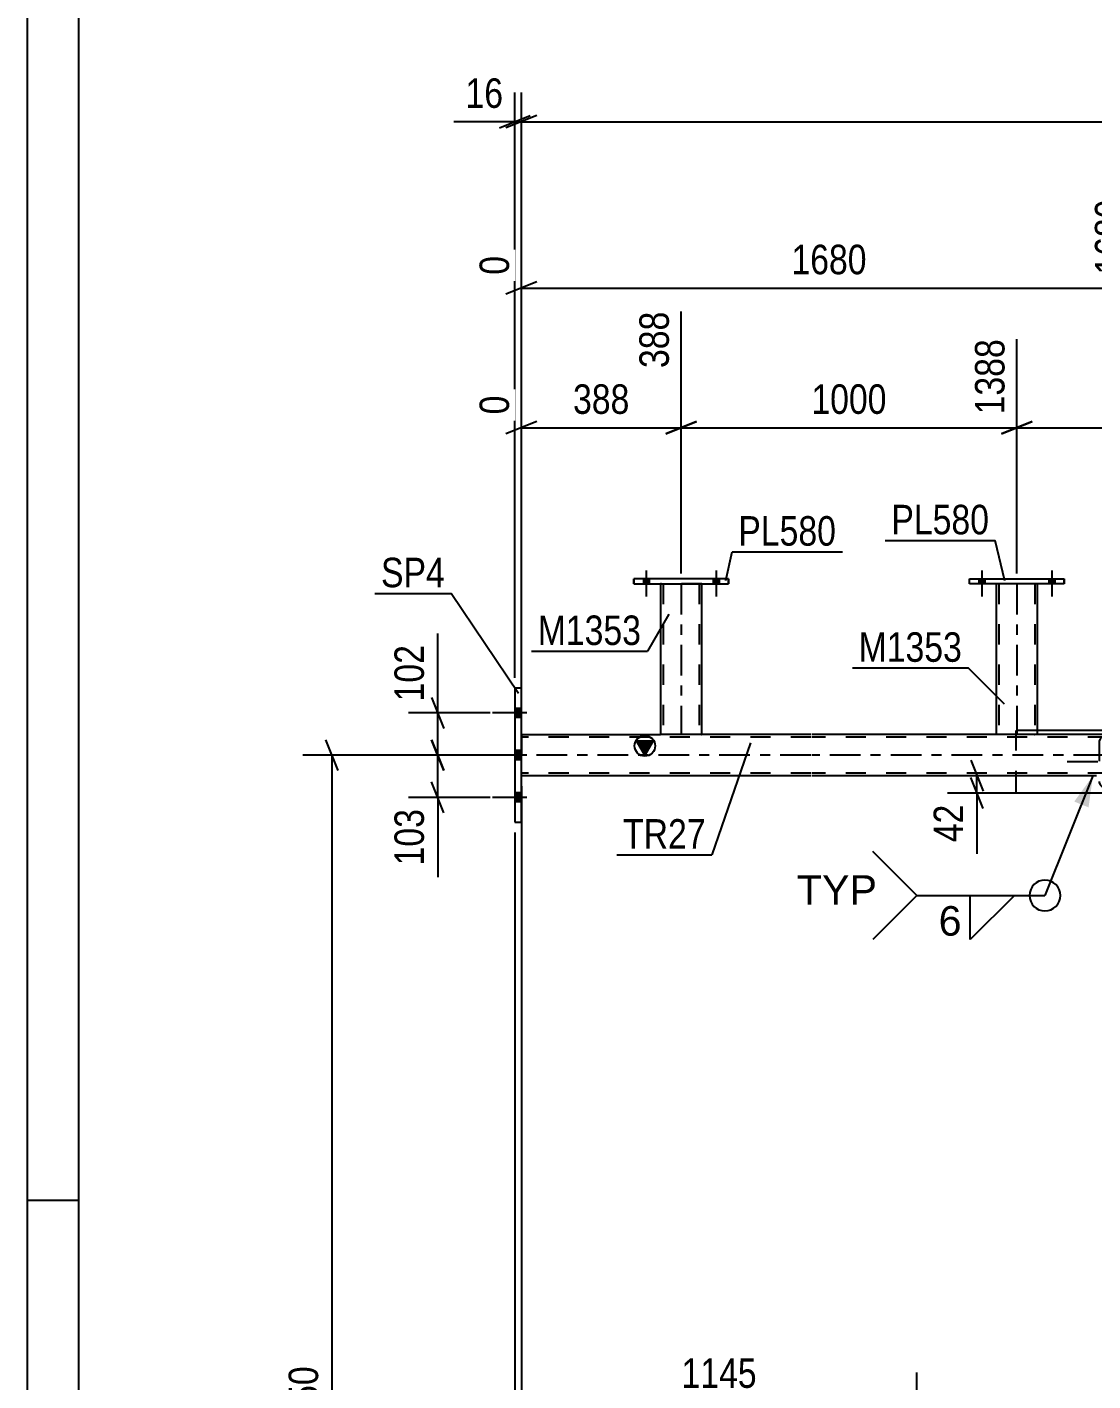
# Model space of a CAD drawing. Header units: millimetres. Extents: x -815 to 374, y -743 to 98.
# Drawn here: x -814.5 to -711, y -611.4 to -479.9 of the extents above; entities that cross this region are included whole.
import ezdxf

# ---------------------------------------------------------------- set-up
doc = ezdxf.new("R2010")
doc.units = ezdxf.units.MM
doc.linetypes.add('DXK_LINE_DOT2', pattern=[3.9198, 1.9599, -1.9599])
doc.linetypes.add('DXK_LINE_DOT3', pattern=[5.9187, 2.979, -0.9799, 0.9799, -0.9799])
doc.styles.add('Arial', font='ARIAL.TTF', dxfattribs={"height": 0.2})
doc.styles.add('Arial Narrow', font='ARIALN.TTF', dxfattribs={"height": 0.2})

# ---------------------------------------------------------------- blocks, each defined once
blk = doc.blocks.new('Unknown-232933173-1133')
at = {"color": 5, "linetype": 'Continuous'}
for p, q in [((-814.53, 98.15), (-814.53, -742.85)), ((-809.53, 93.15), (-809.53, -737.85)), ((-809.53, -593.85), (-814.53, -593.85))]:
    blk.add_line(p, q, dxfattribs=at)
blk = doc.blocks.new('Part-232933173-8713 - 8685')
at = {"color": 7, "linetype": 'DXK_LINE_DOT2'}
for p, q in [((-710.27, -548.98), (-710.35, -549.22)), ((-710.35, -549.22), (-710.35, -553.22)), ((-709.77, -549.22), (-709.73, -549.1)), ((-709.77, -549.22), (-709.77, -553.22)), ((-709.19, -548.58), (-709.64, -548.63)), ((-709.41, -548.93), (-709.19, -548.9)), ((-709.19, -548.58), (-701.91, -548.58)), ((-659.5, -548.58), (-709.19, -548.58)), ((-659.5, -548.9), (-709.19, -548.9)), ((-701.47, -548.63), (-701.91, -548.58)), ((-701.91, -548.9), (-701.69, -548.93)), ((-701.37, -549.1), (-701.33, -549.22)), ((-701.33, -549.22), (-701.33, -553.22)), ((-700.75, -549.22), (-700.84, -548.98)), ((-700.75, -549.22), (-700.75, -553.22)), ((-710.35, -553.22), (-710.27, -553.47)), ((-709.73, -553.34), (-709.77, -553.22)), ((-709.19, -553.54), (-709.41, -553.52)), ((-659.5, -553.54), (-709.19, -553.54)), ((-701.69, -553.52), (-701.91, -553.54)), ((-701.33, -553.22), (-701.37, -553.34)), ((-700.84, -553.47), (-700.75, -553.22)), ((-709.64, -553.81), (-709.19, -553.86)), ((-699.95, -553.86), (-709.19, -553.86)), ((-699.95, -553.86), (-706.56, -553.86)), ((-701.91, -553.86), (-701.47, -553.81)), ((-659.5, -553.86), (-666.05, -553.86))]:
    blk.add_line(p, q, dxfattribs=at)
at = {"color": 7, "linetype": 'DXK_LINE_DOT3'}
blk.add_line((-663.14, -551.22), (-713.91, -551.22), dxfattribs=at)
at = {"color": 2, "linetype": 'Continuous'}
blk.add_line((-666.05, -553.86), (-699.95, -553.86), dxfattribs=at)
at = {"color": 7, "linetype": 'DXK_LINE_DOT2'}
for centre, radius, start, end in [((-709.46, -549.71), 1.09, 99.5182, 138.0638), ((-709.32, -549.46), 0.545, 99.5182, 138.0638), ((-701.78, -549.46), 0.545, 41.9363, 80.4819), ((-701.65, -549.71), 1.09, 41.9363, 80.4819), ((-709.46, -552.74), 1.09, 221.9363, 260.4819), ((-709.32, -552.98), 0.545, 221.9363, 260.4819), ((-701.78, -552.98), 0.545, 279.5182, 318.0638), ((-701.65, -552.74), 1.09, 279.5182, 318.0638)]:
    blk.add_arc(centre, radius, start, end, dxfattribs=at)
blk = doc.blocks.new('Part-232933173-8827 - 8685')
at = {"color": 2, "linetype": 'Continuous'}
for p, q in [((-766.5, -544.08), (-767.14, -544.08)), ((-767.14, -544.08), (-767.14, -557.08)), ((-766.5, -557.08), (-766.5, -544.08)), ((-767.14, -557.08), (-766.5, -557.08))]:
    blk.add_line(p, q, dxfattribs=at)
blk = doc.blocks.new('Bolt-232933173-46745 - 8685')
at = {"linetype": 'Continuous'}
for points in [[(-754.09, -533.46), (-754.65, -533.46), (-754.65, -533.94), (-754.09, -533.94)], [(-754.09, -533.46), (-754.65, -533.46), (-754.65, -533.94), (-754.09, -533.94)], [(-747.29, -533.46), (-747.85, -533.46), (-747.85, -533.94), (-747.29, -533.94)], [(-747.29, -533.46), (-747.85, -533.46), (-747.85, -533.94), (-747.29, -533.94)]]:
    blk.add_hatch(color=1, dxfattribs=at).paths.add_polyline_path(points)
at = {"color": 1, "linetype": 'Continuous'}
for p, q in [((-754.65, -533.46), (-754.65, -533.94)), ((-754.65, -533.46), (-754.65, -533.94)), ((-754.37, -532.66), (-754.37, -535.18)), ((-754.37, -532.66), (-754.37, -535.18)), ((-754.09, -533.46), (-754.09, -533.94)), ((-754.09, -533.46), (-754.09, -533.94)), ((-747.85, -533.46), (-747.85, -533.94)), ((-747.85, -533.46), (-747.85, -533.94)), ((-747.57, -532.66), (-747.57, -535.18)), ((-747.57, -532.66), (-747.57, -535.18)), ((-747.29, -533.46), (-747.29, -533.94)), ((-747.29, -533.46), (-747.29, -533.94))]:
    blk.add_line(p, q, dxfattribs=at)
blk = doc.blocks.new('Part-232933173-8855 - 8685')
at = {"color": 7, "linetype": 'DXK_LINE_DOT2'}
for p, q in [((-718.45, -548.18), (-718.45, -552.58)), ((-716.36, -548.18), (-718.45, -548.18)), ((-699.95, -548.58), (-699.95, -552.58)), ((-706.1, -554.26), (-710.35, -554.26))]:
    blk.add_line(p, q, dxfattribs=at)
at = {"color": 2, "linetype": 'Continuous'}
for p, q in [((-699.95, -548.18), (-716.36, -548.18)), ((-699.95, -548.18), (-699.95, -548.58)), ((-718.45, -552.58), (-718.45, -554.26)), ((-699.95, -552.58), (-699.95, -554.26)), ((-710.35, -554.26), (-718.45, -554.26)), ((-699.95, -554.26), (-706.1, -554.26))]:
    blk.add_line(p, q, dxfattribs=at)
blk = doc.blocks.new('Part-232933173-8916 - 8685')
at = {"linetype": 'Continuous'}
blk.add_hatch(color=2, dxfattribs=at).paths.add_polyline_path([(-754.5, -550.58), (-755.3, -549.18), (-753.7, -549.18)])
at = {"color": 2, "linetype": 'Continuous'}
for p, q in [((-766.5, -548.58), (-752.97, -548.58)), ((-754.5, -550.58), (-755.3, -549.18)), ((-755.3, -549.18), (-753.7, -549.18)), ((-753.7, -549.18), (-754.5, -550.58)), ((-738.37, -548.58), (-748.97, -548.58)), ((-720.36, -548.58), (-738.27, -548.58)), ((-680.36, -548.58), (-716.36, -548.58)), ((-738.37, -552.58), (-766.5, -552.58)), ((-710.96, -552.58), (-738.27, -552.58))]:
    blk.add_line(p, q, dxfattribs=at)
at = {"color": 7, "linetype": 'DXK_LINE_DOT2'}
for p, q in [((-766.5, -548.58), (-766.5, -552.58)), ((-738.37, -548.82), (-766.5, -548.82)), ((-748.97, -548.58), (-752.97, -548.58)), ((-58.82, -548.82), (-738.27, -548.82)), ((-58.82, -548.58), (-720.36, -548.58)), ((-716.36, -548.58), (-720.36, -548.58)), ((-738.37, -552.34), (-766.5, -552.34)), ((-58.82, -552.34), (-738.27, -552.34)), ((-706.71, -552.58), (-710.96, -552.58))]:
    blk.add_line(p, q, dxfattribs=at)
at = {"color": 7, "linetype": 'DXK_LINE_DOT3'}
for p, q in [((-738.37, -550.58), (-766.5, -550.58)), ((-58.82, -550.58), (-738.27, -550.58))]:
    blk.add_line(p, q, dxfattribs=at)
at = {"color": 2, "linetype": 'Continuous'}
blk.add_circle((-754.5, -549.68), 1, dxfattribs=at)
blk = doc.blocks.new('Bolt-232933173-8990 - 8685')
at = {"linetype": 'Continuous'}
for points in [[(-766.5, -546.92), (-766.5, -546.04), (-767.14, -546.04), (-767.14, -546.92)], [(-766.5, -546.92), (-766.5, -546.04), (-767.14, -546.04), (-767.14, -546.92)], [(-766.5, -546.92), (-766.5, -546.04), (-767.14, -546.04), (-767.14, -546.92)], [(-766.5, -551.02), (-766.5, -550.14), (-767.14, -550.14), (-767.14, -551.02)], [(-766.5, -551.02), (-766.5, -550.14), (-767.14, -550.14), (-767.14, -551.02)], [(-766.5, -555.12), (-766.5, -554.24), (-767.14, -554.24), (-767.14, -555.12)], [(-766.5, -555.12), (-766.5, -554.24), (-767.14, -554.24), (-767.14, -555.12)], [(-766.5, -555.12), (-766.5, -554.24), (-767.14, -554.24), (-767.14, -555.12)]]:
    blk.add_hatch(color=1, dxfattribs=at).paths.add_polyline_path(points)
at = {"color": 1, "linetype": 'Continuous'}
for p, q in [((-765.98, -546.48), (-769.3, -546.48)), ((-765.98, -546.48), (-769.3, -546.48)), ((-765.98, -546.48), (-769.3, -546.48)), ((-766.5, -546.04), (-767.14, -546.04)), ((-766.5, -546.04), (-767.14, -546.04)), ((-766.5, -546.04), (-767.14, -546.04)), ((-766.5, -546.92), (-767.14, -546.92)), ((-766.5, -546.92), (-767.14, -546.92)), ((-766.5, -546.92), (-767.14, -546.92)), ((-765.98, -550.58), (-769.3, -550.58)), ((-765.98, -550.58), (-769.3, -550.58)), ((-766.5, -550.14), (-767.14, -550.14)), ((-766.5, -550.14), (-767.14, -550.14)), ((-766.5, -551.02), (-767.14, -551.02)), ((-766.5, -551.02), (-767.14, -551.02)), ((-765.98, -554.68), (-769.3, -554.68)), ((-765.98, -554.68), (-769.3, -554.68)), ((-765.98, -554.68), (-769.3, -554.68)), ((-766.5, -554.24), (-767.14, -554.24)), ((-766.5, -554.24), (-767.14, -554.24)), ((-766.5, -554.24), (-767.14, -554.24)), ((-766.5, -555.12), (-767.14, -555.12)), ((-766.5, -555.12), (-767.14, -555.12)), ((-766.5, -555.12), (-767.14, -555.12))]:
    blk.add_line(p, q, dxfattribs=at)
blk = doc.blocks.new('Part-232933173-46679 - 8685')
at = {"color": 2, "linetype": 'Continuous'}
for p, q in [((-720.36, -533.94), (-720.36, -548.58)), ((-716.36, -548.58), (-716.36, -533.94)), ((-716.36, -548.58), (-720.36, -548.58))]:
    blk.add_line(p, q, dxfattribs=at)
at = {"color": 7, "linetype": 'DXK_LINE_DOT2'}
for p, q in [((-716.36, -533.94), (-720.36, -533.94)), ((-720.12, -533.94), (-720.12, -548.58)), ((-716.6, -533.94), (-716.6, -548.58)), ((-720.36, -548.58), (-720.36, -548.58)), ((-720.36, -548.58), (-720.36, -548.58)), ((-720.36, -548.58), (-720.36, -548.58)), ((-716.65, -548.58), (-716.62, -548.58)), ((-716.62, -548.58), (-716.65, -548.58)), ((-716.6, -548.58), (-716.62, -548.58)), ((-716.62, -548.58), (-716.6, -548.58)), ((-716.36, -548.58), (-716.39, -548.58)), ((-716.36, -548.58), (-716.36, -548.58)), ((-716.36, -548.58), (-716.36, -548.58)), ((-716.36, -548.58), (-716.36, -548.58))]:
    blk.add_line(p, q, dxfattribs=at)
at = {"color": 7, "linetype": 'DXK_LINE_DOT3'}
blk.add_line((-718.36, -533.94), (-718.36, -548.58), dxfattribs=at)
blk = doc.blocks.new('Part-232933173-46680 - 8685')
at = {"color": 2, "linetype": 'Continuous'}
for p, q in [((-722.96, -533.46), (-713.76, -533.46)), ((-722.96, -533.94), (-722.96, -533.46)), ((-713.76, -533.94), (-713.76, -533.46)), ((-713.76, -533.94), (-722.96, -533.94))]:
    blk.add_line(p, q, dxfattribs=at)
at = {"color": 7, "linetype": 'DXK_LINE_DOT2'}
for p, q in [((-722.96, -533.94), (-722.96, -533.46)), ((-713.76, -533.46), (-713.76, -533.94))]:
    blk.add_line(p, q, dxfattribs=at)
blk = doc.blocks.new('Part-232933173-46683 - 8685')
at = {"color": 2, "linetype": 'Continuous'}
for p, q in [((-752.97, -533.94), (-752.97, -548.58)), ((-748.97, -548.58), (-748.97, -533.94)), ((-749.01, -548.58), (-752.97, -548.58)), ((-749.01, -548.58), (-748.98, -548.58))]:
    blk.add_line(p, q, dxfattribs=at)
at = {"color": 7, "linetype": 'DXK_LINE_DOT2'}
for p, q in [((-748.97, -533.94), (-752.97, -533.94)), ((-752.73, -533.94), (-752.73, -548.58)), ((-749.21, -533.94), (-749.21, -548.58)), ((-752.97, -548.58), (-752.97, -548.58)), ((-752.97, -548.58), (-752.97, -548.58)), ((-752.97, -548.58), (-752.97, -548.58)), ((-752.73, -548.58), (-752.71, -548.58)), ((-748.98, -548.58), (-748.97, -548.58)), ((-748.97, -548.58), (-748.98, -548.58)), ((-748.97, -548.58), (-748.97, -548.58)), ((-748.97, -548.58), (-748.97, -548.58))]:
    blk.add_line(p, q, dxfattribs=at)
at = {"color": 7, "linetype": 'DXK_LINE_DOT3'}
blk.add_line((-750.97, -533.94), (-750.97, -548.58), dxfattribs=at)
blk = doc.blocks.new('Part-232933173-46684 - 8685')
at = {"color": 2, "linetype": 'Continuous'}
for p, q in [((-746.37, -533.46), (-755.57, -533.46)), ((-755.57, -533.94), (-755.57, -533.46)), ((-746.37, -533.94), (-746.37, -533.46)), ((-755.57, -533.94), (-746.37, -533.94))]:
    blk.add_line(p, q, dxfattribs=at)
at = {"color": 7, "linetype": 'DXK_LINE_DOT2'}
for p, q in [((-755.57, -533.46), (-755.57, -533.94)), ((-746.37, -533.46), (-746.37, -533.94))]:
    blk.add_line(p, q, dxfattribs=at)
blk = doc.blocks.new('Bolt-232933173-46743 - 8685')
at = {"linetype": 'Continuous'}
for points in [[(-721.48, -533.46), (-722.04, -533.46), (-722.04, -533.94), (-721.48, -533.94)], [(-721.48, -533.46), (-722.04, -533.46), (-722.04, -533.94), (-721.48, -533.94)], [(-714.68, -533.46), (-715.24, -533.46), (-715.24, -533.94), (-714.68, -533.94)], [(-714.68, -533.46), (-715.24, -533.46), (-715.24, -533.94), (-714.68, -533.94)]]:
    blk.add_hatch(color=1, dxfattribs=at).paths.add_polyline_path(points)
at = {"color": 1, "linetype": 'Continuous'}
for p, q in [((-722.04, -533.46), (-722.04, -533.94)), ((-722.04, -533.46), (-722.04, -533.94)), ((-721.76, -532.66), (-721.76, -535.18)), ((-721.76, -532.66), (-721.76, -535.18)), ((-721.48, -533.46), (-721.48, -533.94)), ((-721.48, -533.46), (-721.48, -533.94)), ((-715.24, -533.46), (-715.24, -533.94)), ((-715.24, -533.46), (-715.24, -533.94)), ((-714.96, -532.66), (-714.96, -535.18)), ((-714.96, -532.66), (-714.96, -535.18)), ((-714.68, -533.46), (-714.68, -533.94)), ((-714.68, -533.46), (-714.68, -533.94))]:
    blk.add_line(p, q, dxfattribs=at)
blk = doc.blocks.new('StraightDimension-232933173-38624 - 8685')
at = {"color": 7, "linetype": 'Continuous'}
for p, q in [((-722.83, -551.08), (-721.63, -554.08)), ((-715.09, -552.58), (-725.08, -552.58)), ((-721.63, -555.76), (-722.83, -552.76)), ((-722.23, -554.26), (-722.23, -552.58)), ((-715.09, -554.26), (-725.08, -554.26)), ((-722.23, -554.26), (-722.23, -560.17)), ((-722.23, -554.26), (-722.23, -560.17))]:
    blk.add_line(p, q, dxfattribs=at)
at = {"color": 0}
blk.add_wipeout([(-722.98, -554.79), (-727.18, -554.79), (-727.18, -559.64), (-722.98, -559.64)], dxfattribs=at)
at = {"color": 3, "style": 'Arial Narrow'}
blk.add_text('42', height=2.863, rotation=90.0002, dxfattribs=at).set_placement((-723.58, -559.04))
blk = doc.blocks.new('StraightDimension-232933173-38322 - 8685')
at = {"color": 7, "linetype": 'Continuous'}
for p, q in [((-767.14, -543.08), (-767.14, -486.21)), ((-766.5, -543.08), (-766.5, -486.21)), ((-767.14, -489.06), (-773.05, -489.06)), ((-767.14, -489.06), (-773.05, -489.06)), ((-768.64, -489.66), (-765.64, -488.46)), ((-765, -488.46), (-768, -489.66)), ((-767.14, -489.06), (-766.5, -489.06))]:
    blk.add_line(p, q, dxfattribs=at)
at = {"color": 0}
blk.add_wipeout([(-767.67, -488.31), (-767.67, -484.11), (-772.53, -484.11), (-772.53, -488.31)], dxfattribs=at)
at = {"color": 3, "style": 'Arial Narrow'}
blk.add_text('16', height=2.863, dxfattribs=at).set_placement((-771.93, -487.71))
blk = doc.blocks.new('StraightDimension-232933173-9169 - 8685')
at = {"color": 7, "linetype": 'Continuous'}
blk.add_line((-767.14, -558.08), (-767.14, -718.59), dxfattribs=at)
blk = doc.blocks.new('StraightDimension-232933173-59594 - 8685')
at = {"color": 7, "linetype": 'Continuous'}
for p, q in [((-718.36, -532.94), (-718.36, -510.17)), ((-678.36, -532.94), (-678.36, -510.17)), ((-716.86, -518.18), (-719.86, -519.38)), ((-718.36, -518.78), (-678.36, -518.78)), ((-679.86, -519.38), (-676.86, -518.18))]:
    blk.add_line(p, q, dxfattribs=at)
at = {"color": 0}
blk.add_wipeout([(-694.1, -518.03), (-694.1, -513.83), (-702.61, -513.83), (-702.61, -518.03)], dxfattribs=at)
at = {"color": 3, "style": 'Arial Narrow'}
blk.add_text('1000', height=2.863, dxfattribs=at).set_placement((-702.01, -517.43))
at = {"color": 0, "linetype": 'Continuous'}
blk.add_wipeout([(-678.96, -509.57), (-683.16, -509.57), (-683.16, -518.08), (-678.96, -518.08)], dxfattribs=at)
at = {"color": 3, "linetype": 'Continuous', "style": 'Arial Narrow'}
blk.add_text('2388', height=2.863, rotation=90.0002, dxfattribs=at).set_placement((-679.56, -517.48))
blk = doc.blocks.new('StraightDimension-232933173-9072 - 8685')
at = {"color": 7, "linetype": 'Continuous'}
for p, q in [((-774.62, -546.48), (-774.62, -538.75)), ((-774.62, -546.48), (-774.62, -538.75)), ((-775.22, -544.98), (-774.02, -547.98)), ((-769.54, -546.48), (-777.47, -546.48)), ((-774.62, -550.58), (-774.62, -546.48)), ((-774.02, -552.08), (-775.22, -549.08)), ((-768.14, -550.58), (-777.47, -550.58))]:
    blk.add_line(p, q, dxfattribs=at)
at = {"color": 0}
blk.add_wipeout([(-775.37, -539.27), (-779.57, -539.27), (-779.57, -545.96), (-775.37, -545.96)], dxfattribs=at)
at = {"color": 3, "style": 'Arial Narrow'}
blk.add_text('102', height=2.863, rotation=90.0002, dxfattribs=at).set_placement((-775.97, -545.36))
blk = doc.blocks.new('StraightDimension-232933173-9005 - 8685')
at = {"color": 7, "linetype": 'Continuous'}
for p, q in [((-784.3, -552.08), (-785.5, -549.08)), ((-768.14, -550.58), (-787.75, -550.58)), ((-784.9, -676.58), (-784.9, -550.58)), ((-785.5, -675.08), (-784.3, -678.08)), ((-729.87, -676.58), (-787.75, -676.58))]:
    blk.add_line(p, q, dxfattribs=at)
at = {"color": 0}
blk.add_wipeout([(-785.65, -609.33), (-789.85, -609.33), (-789.85, -617.84), (-785.65, -617.84)], dxfattribs=at)
at = {"color": 3, "style": 'Arial Narrow'}
blk.add_text('3150', height=2.863, rotation=90.0002, dxfattribs=at).set_placement((-786.25, -617.24))
blk = doc.blocks.new('StraightDimension-232933173-9080 - 8685')
at = {"color": 7, "linetype": 'Continuous'}
for p, q in [((-775.22, -549.08), (-774.02, -552.08)), ((-768.14, -550.58), (-777.47, -550.58)), ((-774.62, -554.68), (-774.62, -550.58)), ((-774.02, -556.18), (-775.22, -553.18)), ((-769.54, -554.68), (-777.47, -554.68)), ((-774.62, -554.68), (-774.62, -562.42)), ((-774.62, -554.68), (-774.62, -562.42))]:
    blk.add_line(p, q, dxfattribs=at)
at = {"color": 0}
blk.add_wipeout([(-775.37, -555.21), (-779.57, -555.21), (-779.57, -561.89), (-775.37, -561.89)], dxfattribs=at)
at = {"color": 3, "style": 'Arial Narrow'}
blk.add_text('103', height=2.863, rotation=90.0002, dxfattribs=at).set_placement((-775.97, -561.29))
blk = doc.blocks.new('StraightDimension-232933173-10065 - 8685')
at = {"color": 7, "linetype": 'Continuous'}
for p, q in [((-766.5, -553.58), (-766.5, -615.78)), ((-728.07, -672.58), (-728.07, -610.53)), ((-765, -612.78), (-768, -613.98)), ((-766.5, -613.38), (-728.07, -613.38)), ((-729.57, -613.98), (-726.57, -612.78))]:
    blk.add_line(p, q, dxfattribs=at)
at = {"color": 0}
blk.add_wipeout([(-743.03, -612.63), (-743.03, -608.43), (-751.54, -608.43), (-751.54, -612.63)], dxfattribs=at)
at = {"color": 3, "style": 'Arial Narrow'}
blk.add_text('1145', height=2.863, dxfattribs=at).set_placement((-750.94, -612.03))
blk = doc.blocks.new('StraightDimension-232933173-38311 - 8685')
at = {"color": 7, "linetype": 'Continuous'}
for p, q in [((-706.71, -551.58), (-706.71, -496.61)), ((-766.5, -543.08), (-766.5, -502.09)), ((-765, -504.62), (-768, -505.82)), ((-708.21, -505.82), (-705.21, -504.62)), ((-766.5, -505.22), (-706.71, -505.22))]:
    blk.add_line(p, q, dxfattribs=at)
at = {"color": 0}
blk.add_wipeout([(-732.35, -504.47), (-732.35, -500.27), (-740.86, -500.27), (-740.86, -504.47)], dxfattribs=at)
at = {"color": 3, "style": 'Arial Narrow'}
blk.add_text('1680', height=2.863, dxfattribs=at).set_placement((-740.26, -503.87))
at = {"color": 0, "linetype": 'Continuous'}
for points in [[(-707.31, -496.01), (-711.51, -496.01), (-711.51, -504.52), (-707.31, -504.52)], [(-767.1, -501.49), (-771.3, -501.49), (-771.3, -504.52), (-767.1, -504.52)]]:
    blk.add_wipeout(points, dxfattribs=at)
at = {"color": 3, "linetype": 'Continuous', "style": 'Arial Narrow'}
for s, height, p in [('1680', 2.863, (-707.91, -503.92)), ('0', 2.86, (-767.7, -503.92))]:
    blk.add_text(s, height=height, rotation=90.0002, dxfattribs=at).set_placement(p)
blk = doc.blocks.new('StraightDimension-232933173-38321 - 8685')
at = {"color": 7, "linetype": 'Continuous'}
for p, q in [((-766.5, -543.08), (-766.5, -486.21)), ((-765, -488.46), (-768, -489.66)), ((-766.5, -489.06), (-58.82, -489.06))]:
    blk.add_line(p, q, dxfattribs=at)
blk = doc.blocks.new('StraightDimension-232933173-59595 - 8685')
at = {"color": 7, "linetype": 'Continuous'}
for p, q in [((-750.97, -532.94), (-750.97, -507.49)), ((-718.36, -532.94), (-718.36, -510.17)), ((-749.47, -518.18), (-752.47, -519.38)), ((-750.97, -518.78), (-718.36, -518.78)), ((-719.86, -519.38), (-716.86, -518.18))]:
    blk.add_line(p, q, dxfattribs=at)
at = {"color": 0}
blk.add_wipeout([(-730.41, -518.03), (-730.41, -513.83), (-738.92, -513.83), (-738.92, -518.03)], dxfattribs=at)
at = {"color": 3, "style": 'Arial Narrow'}
blk.add_text('1000', height=2.863, dxfattribs=at).set_placement((-738.32, -517.43))
at = {"color": 0, "linetype": 'Continuous'}
blk.add_wipeout([(-718.96, -509.57), (-723.16, -509.57), (-723.16, -518.08), (-718.96, -518.08)], dxfattribs=at)
at = {"color": 3, "linetype": 'Continuous', "style": 'Arial Narrow'}
blk.add_text('1388', height=2.863, rotation=90.0002, dxfattribs=at).set_placement((-719.56, -517.48))
blk = doc.blocks.new('StraightDimension-232933173-59596 - 8685')
at = {"color": 7, "linetype": 'Continuous'}
for p, q in [((-750.97, -532.94), (-750.97, -507.49)), ((-766.5, -547.58), (-766.5, -515.65)), ((-765, -518.18), (-768, -519.38)), ((-766.5, -518.78), (-750.97, -518.78)), ((-752.47, -519.38), (-749.47, -518.18))]:
    blk.add_line(p, q, dxfattribs=at)
at = {"color": 0}
blk.add_wipeout([(-755.4, -518.03), (-755.4, -513.83), (-762.08, -513.83), (-762.08, -518.03)], dxfattribs=at)
at = {"color": 3, "style": 'Arial Narrow'}
blk.add_text('388', height=2.863, dxfattribs=at).set_placement((-761.48, -517.43))
at = {"color": 0, "linetype": 'Continuous'}
for points in [[(-751.57, -506.89), (-755.77, -506.89), (-755.77, -513.58), (-751.57, -513.58)], [(-767.1, -515.05), (-771.3, -515.05), (-771.3, -518.08), (-767.1, -518.08)]]:
    blk.add_wipeout(points, dxfattribs=at)
at = {"color": 3, "linetype": 'Continuous', "style": 'Arial Narrow'}
for s, height, p in [('388', 2.863, (-752.17, -512.98)), ('0', 2.86, (-767.7, -517.48))]:
    blk.add_text(s, height=height, rotation=90.0002, dxfattribs=at).set_placement(p)
blk = doc.blocks.new('Mark-232933173-59210 - 8685')
at = {"color": 0}
blk.add_wipeout([(-754.86, -539.88), (-754.86, -536.88), (-764.91, -536.88), (-764.91, -539.88)], dxfattribs=at)
blk.add_wipeout([(-754.86, -539.88), (-754.86, -536.88), (-764.91, -536.88), (-764.91, -539.88)], dxfattribs=at)
at = {"color": 30, "linetype": 'Continuous'}
for p in [(-752.16, -536.88), (-765.51, -540.48)]:
    blk.add_line(p, (-754.26, -540.48), dxfattribs=at)
at = {"color": 3, "style": 'Arial Narrow'}
blk.add_text('M1353', height=2.863, dxfattribs=at).set_placement((-764.91, -539.88))
blk = doc.blocks.new('Mark-232933173-8823 - 8685')
at = {"color": 0}
blk.add_wipeout([(-773.93, -534.27), (-773.93, -531.27), (-780.14, -531.27), (-780.14, -534.27)], dxfattribs=at)
blk.add_wipeout([(-773.93, -534.27), (-773.93, -531.27), (-780.14, -531.27), (-780.14, -534.27)], dxfattribs=at)
at = {"color": 30, "linetype": 'Continuous'}
for p in [(-780.74, -534.87), (-766.79, -544.6)]:
    blk.add_line(p, (-773.33, -534.87), dxfattribs=at)
at = {"color": 3, "style": 'Arial Narrow'}
blk.add_text('SP4', height=2.863, dxfattribs=at).set_placement((-780.14, -534.27))
blk = doc.blocks.new('Mark-232933173-8912 - 8685')
at = {"color": 0}
blk.add_wipeout([(-748.59, -559.66), (-748.59, -556.66), (-756.62, -556.66), (-756.62, -559.66)], dxfattribs=at)
blk.add_wipeout([(-748.59, -559.66), (-748.59, -556.66), (-756.62, -556.66), (-756.62, -559.66)], dxfattribs=at)
at = {"color": 30, "linetype": 'Continuous'}
for p in [(-744.24, -549.37), (-757.22, -560.26)]:
    blk.add_line(p, (-747.99, -560.26), dxfattribs=at)
at = {"color": 3, "style": 'Arial Narrow'}
blk.add_text('TR27', height=2.863, dxfattribs=at).set_placement((-756.62, -559.66))
blk = doc.blocks.new('WeldMark-232933173-10097 - 8685')
at = {"linetype": 'Continuous'}
blk.add_hatch(color=30, dxfattribs=at).paths.add_polyline_path([(-712.78, -555.09), (-710.96, -552.58), (-711.39, -555.65)])
at = {"color": 30, "linetype": 'Continuous'}
for p in [(-710.96, -552.58), (-728.06, -564.21)]:
    blk.add_line(p, (-715.63, -564.21), dxfattribs=at)
at = {"color": 3, "linetype": 'Continuous'}
for p, q in [((-728.06, -564.21), (-732.34, -559.93)), ((-728.06, -564.21), (-732.34, -568.5)), ((-722.88, -564.21), (-718.59, -564.21))]:
    blk.add_line(p, q, dxfattribs=at)
for start, end in [(90, 270), (270, 90)]:
    blk.add_arc((-715.63, -564.21), 1.5, start, end, dxfattribs=at)
at = {"color": 0}
blk.add_wipeout([(-723.53, -568.31), (-723.53, -564.91), (-726.16, -564.91), (-726.16, -568.31)], dxfattribs=at)
at = {"color": 3, "linetype": 'Continuous'}
for p, q in [((-718.59, -564.21), (-722.88, -568.5)), ((-722.88, -568.5), (-722.88, -564.21))]:
    blk.add_line(p, q, dxfattribs=at)
at = {"color": 3, "style": 'Arial'}
blk.add_text('6', height=2.87, dxfattribs=at).set_placement((-725.96, -568.11))
at = {"color": 0, "linetype": 'Continuous'}
blk.add_wipeout([(-731.96, -565.11), (-731.96, -562.11), (-739.73, -562.11), (-739.73, -565.11)], dxfattribs=at)
blk.add_wipeout([(-731.96, -565.11), (-731.96, -562.11), (-739.73, -562.11), (-739.73, -565.11)], dxfattribs=at)
at = {"color": 3, "linetype": 'Continuous', "style": 'Arial'}
blk.add_text('TYP', height=2.865, dxfattribs=at).set_placement((-739.73, -565.11))
blk = doc.blocks.new('Mark-232933173-59213 - 8685')
at = {"color": 0}
blk.add_wipeout([(-735.91, -530.23), (-735.91, -527.23), (-745.42, -527.23), (-745.42, -530.23)], dxfattribs=at)
blk.add_wipeout([(-735.91, -530.23), (-735.91, -527.23), (-745.42, -527.23), (-745.42, -530.23)], dxfattribs=at)
at = {"color": 30, "linetype": 'Continuous'}
for p, q in [((-746.63, -533.63), (-746.02, -530.83)), ((-746.02, -530.83), (-735.31, -530.83))]:
    blk.add_line(p, q, dxfattribs=at)
at = {"color": 3, "style": 'Arial Narrow'}
blk.add_text('PL580', height=2.863, dxfattribs=at).set_placement((-745.42, -530.23))
blk = doc.blocks.new('Mark-232933173-59830 - 8685')
at = {"color": 0}
blk.add_wipeout([(-723.68, -541.51), (-723.68, -538.51), (-733.73, -538.51), (-733.73, -541.51)], dxfattribs=at)
blk.add_wipeout([(-723.68, -541.51), (-723.68, -538.51), (-733.73, -538.51), (-733.73, -541.51)], dxfattribs=at)
at = {"color": 30, "linetype": 'Continuous'}
for p in [(-734.33, -542.11), (-719.55, -545.64)]:
    blk.add_line(p, (-723.08, -542.11), dxfattribs=at)
at = {"color": 3, "style": 'Arial Narrow'}
blk.add_text('M1353', height=2.863, dxfattribs=at).set_placement((-733.73, -541.51))
blk = doc.blocks.new('Mark-232933173-59901 - 8685')
at = {"color": 0}
blk.add_wipeout([(-721.05, -529.13), (-721.05, -526.13), (-730.55, -526.13), (-730.55, -529.13)], dxfattribs=at)
blk.add_wipeout([(-721.05, -529.13), (-721.05, -526.13), (-730.55, -526.13), (-730.55, -529.13)], dxfattribs=at)
at = {"color": 30, "linetype": 'Continuous'}
for p in [(-731.15, -529.73), (-719.54, -533.64)]:
    blk.add_line(p, (-720.45, -529.73), dxfattribs=at)
at = {"color": 3, "style": 'Arial Narrow'}
blk.add_text('PL580', height=2.863, dxfattribs=at).set_placement((-730.55, -529.13))

msp = doc.modelspace()

# ---------------------------------------------------------------- block references
for name in ['Unknown-232933173-1133', 'Part-232933173-46684 - 8685', 'Bolt-232933173-46745 - 8685', 'Part-232933173-46680 - 8685', 'Bolt-232933173-46743 - 8685', 'Part-232933173-46683 - 8685', 'Part-232933173-46679 - 8685', 'Part-232933173-8827 - 8685', 'Bolt-232933173-8990 - 8685', 'Part-232933173-8855 - 8685', 'Part-232933173-8916 - 8685', 'Part-232933173-8713 - 8685']:
    msp.add_blockref(name, (0, 0))

# ---------------------------------------------------------------- next in the draw order: block references
for name in ['StraightDimension-232933173-38322 - 8685', 'StraightDimension-232933173-59594 - 8685', 'StraightDimension-232933173-38624 - 8685']:
    msp.add_blockref(name, (0, 0))

# ---------------------------------------------------------------- next in the draw order: block references
for name in ['StraightDimension-232933173-9072 - 8685', 'StraightDimension-232933173-9169 - 8685']:
    msp.add_blockref(name, (0, 0))

# ---------------------------------------------------------------- next in the draw order: block references
msp.add_blockref('StraightDimension-232933173-9005 - 8685', (0, 0))

# ---------------------------------------------------------------- next in the draw order: block references
msp.add_blockref('StraightDimension-232933173-9080 - 8685', (0, 0))

# ---------------------------------------------------------------- next in the draw order: block references
for name in ['StraightDimension-232933173-38311 - 8685', 'StraightDimension-232933173-10065 - 8685']:
    msp.add_blockref(name, (0, 0))

# ---------------------------------------------------------------- next in the draw order: block references
for name in ['StraightDimension-232933173-38321 - 8685', 'Mark-232933173-8912 - 8685', 'WeldMark-232933173-10097 - 8685']:
    msp.add_blockref(name, (0, 0))

# ---------------------------------------------------------------- next in the draw order: block references
for name in ['StraightDimension-232933173-59595 - 8685', 'Mark-232933173-59830 - 8685']:
    msp.add_blockref(name, (0, 0))

# ---------------------------------------------------------------- next in the draw order: block references
for name in ['StraightDimension-232933173-59596 - 8685', 'Mark-232933173-59213 - 8685', 'Mark-232933173-59901 - 8685']:
    msp.add_blockref(name, (0, 0))

# ---------------------------------------------------------------- next in the draw order: block references
for name in ['Mark-232933173-8823 - 8685', 'Mark-232933173-59210 - 8685']:
    msp.add_blockref(name, (0, 0))

doc.saveas('drawing.dxf')
